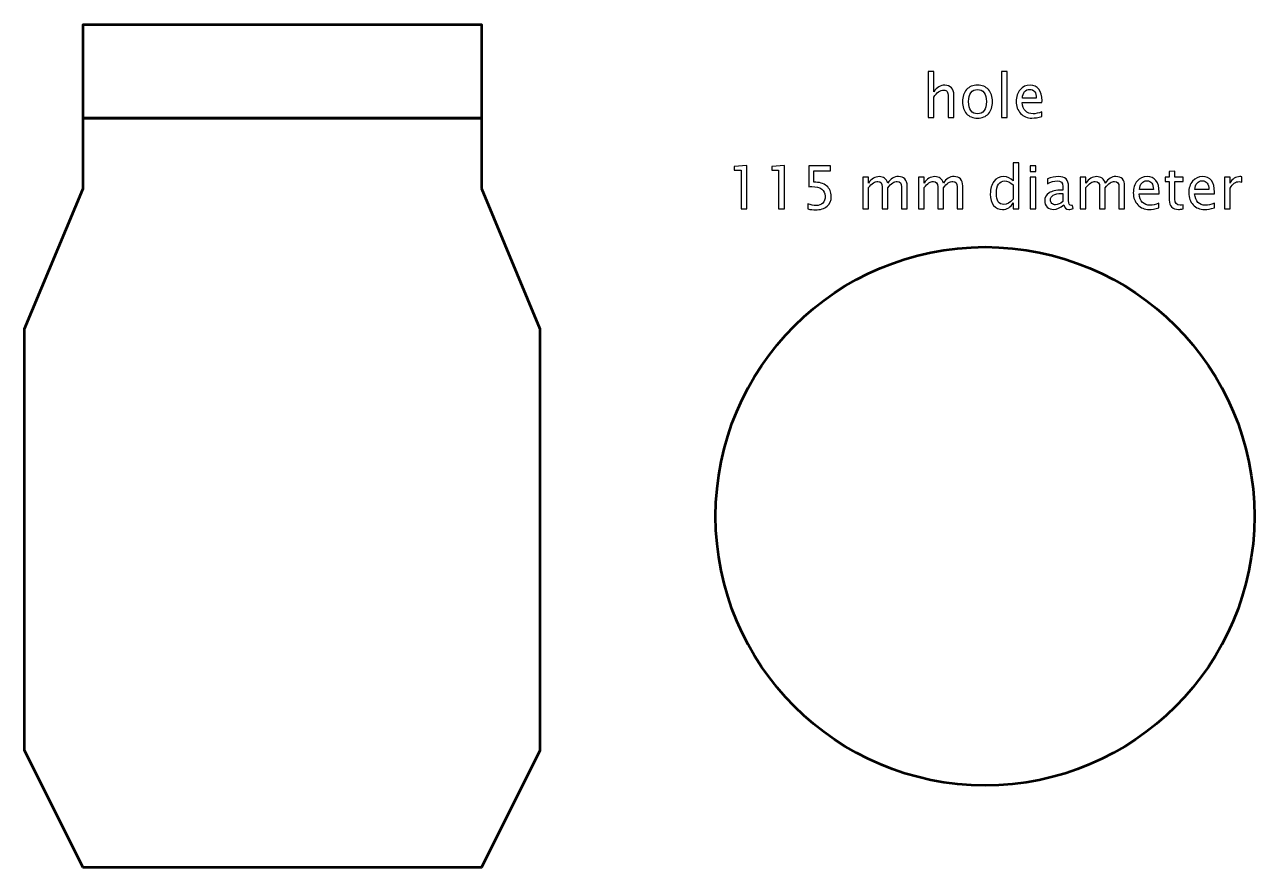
# Model space of a CAD drawing. Header units: centimetres. Extents: x -25.5 to 25.5, y -12 to 28.7.
# Drawn here: x -5.5 to 20.75, y -12 to 6 of the extents above; entities that cross this region are included whole.
import ezdxf

# ---------------------------------------------------------------- set-up
doc = ezdxf.new("R2010")
doc.units = ezdxf.units.CM
doc.header["$MEASUREMENT"] = 0
doc.layers.add('Layer 1', color=7, linetype='Continuous')

msp = doc.modelspace()

# ---------------------------------------------------------------- linework, layer by layer
at = {"layer": 'Layer 1', "lineweight": 53}
msp.add_ellipse((15, -4.5), major_axis=(0, 5.75), ratio=1, dxfattribs=at)
for points, knots in [([(0, 4), (0, 4), (4.25, 4), (4.25, 4), (4.25, 4), (4.25, 4), (4.25, 6), (4.25, 6), (4.25, 6), (4.25, 6), (0, 6), (0, 6), (0, 6), (0, 6), (-4.25, 6), (-4.25, 6), (-4.25, 6), (-4.25, 6), (-4.25, 4), (-4.25, 4), (-4.25, 4), (-4.25, 4), (0, 4), (0, 4)], [0, 0, 0, 0, 0.14285714, 0.14285714, 0.14285714, 0.14285714, 0.28571429, 0.28571429, 0.28571429, 0.28571429, 0.42857143, 0.42857143, 0.42857143, 0.42857143, 0.57142857, 0.57142857, 0.57142857, 0.57142857, 0.71428571, 0.71428571, 0.71428571, 0.71428571, 1, 1, 1, 1]), ([(0, -12), (0, -12), (4.25, -12), (4.25, -12), (4.25, -12), (4.25, -12), (5.5, -9.5), (5.5, -9.5), (5.5, -9.5), (5.5, -9.5), (5.5, -0.5), (5.5, -0.5), (5.5, -0.5), (5.5, -0.5), (4.25, 2.5), (4.25, 2.5), (4.25, 2.5), (4.25, 2.5), (4.25, 4), (4.25, 4), (4.25, 4), (4.25, 4), (0, 4), (0, 4), (0, 4), (0, 4), (-4.25, 4), (-4.25, 4), (-4.25, 4), (-4.25, 4), (-4.25, 2.5), (-4.25, 2.5), (-4.25, 2.5), (-4.25, 2.5), (-5.5, -0.5), (-5.5, -0.5), (-5.5, -0.5), (-5.5, -0.5), (-5.5, -9.5), (-5.5, -9.5), (-5.5, -9.5), (-5.5, -9.5), (-4.25, -12), (-4.25, -12), (-4.25, -12), (-4.25, -12), (0, -12), (0, -12)], [0, 0, 0, 0, 0.07692308, 0.07692308, 0.07692308, 0.07692308, 0.15384615, 0.15384615, 0.15384615, 0.15384615, 0.23076923, 0.23076923, 0.23076923, 0.23076923, 0.30769231, 0.30769231, 0.30769231, 0.30769231, 0.38461538, 0.38461538, 0.38461538, 0.38461538, 0.46153846, 0.46153846, 0.46153846, 0.46153846, 0.53846154, 0.53846154, 0.53846154, 0.53846154, 0.61538462, 0.61538462, 0.61538462, 0.61538462, 0.69230769, 0.69230769, 0.69230769, 0.69230769, 0.76923077, 0.76923077, 0.76923077, 0.76923077, 0.84615385, 0.84615385, 0.84615385, 0.84615385, 1, 1, 1, 1])]:
    msp.add_open_spline(points, degree=3, knots=knots, dxfattribs=at)
at = {"layer": 'Layer 1'}
for points, knots in [([(13.78366, 4.01803), (13.78366, 4.01803), (13.78366, 4.9972), (13.78366, 4.9972), (13.78366, 4.9972), (13.78366, 4.9972), (13.90558, 4.9972), (13.90558, 4.9972), (13.90558, 4.9972), (13.90558, 4.9972), (13.90558, 4.56392), (13.90558, 4.56392), (13.90558, 4.56392), (13.97014, 4.65811), (14.0493, 4.7051), (14.14286, 4.7051), (14.14286, 4.7051), (14.2017, 4.7051), (14.24848, 4.68669), (14.28298, 4.64964), (14.28298, 4.64964), (14.31748, 4.61281), (14.33484, 4.56307), (14.33484, 4.50084), (14.33484, 4.50084), (14.33484, 4.50084), (14.33484, 4.01803), (14.33484, 4.01803), (14.33484, 4.01803), (14.33484, 4.01803), (14.21292, 4.01803), (14.21292, 4.01803), (14.21292, 4.01803), (14.21292, 4.01803), (14.21292, 4.46105), (14.21292, 4.46105), (14.21292, 4.46105), (14.21292, 4.511), (14.20551, 4.54656), (14.19091, 4.56773), (14.19091, 4.56773), (14.17609, 4.58911), (14.15175, 4.59969), (14.11767, 4.59969), (14.11767, 4.59969), (14.04274, 4.59969), (13.97204, 4.5508), (13.90558, 4.45301), (13.90558, 4.45301), (13.90558, 4.45301), (13.90558, 4.01803), (13.90558, 4.01803), (13.90558, 4.01803), (13.90558, 4.01803), (13.78366, 4.01803), (13.78366, 4.01803)], [0, 0, 0, 0, 0.06666667, 0.06666667, 0.06666667, 0.06666667, 0.13333333, 0.13333333, 0.13333333, 0.13333333, 0.2, 0.2, 0.2, 0.2, 0.26666667, 0.26666667, 0.26666667, 0.26666667, 0.33333333, 0.33333333, 0.33333333, 0.33333333, 0.4, 0.4, 0.4, 0.4, 0.46666667, 0.46666667, 0.46666667, 0.46666667, 0.53333333, 0.53333333, 0.53333333, 0.53333333, 0.6, 0.6, 0.6, 0.6, 0.66666667, 0.66666667, 0.66666667, 0.66666667, 0.73333333, 0.73333333, 0.73333333, 0.73333333, 0.8, 0.8, 0.8, 0.8, 0.86666667, 0.86666667, 0.86666667, 0.86666667, 1, 1, 1, 1]), ([(15.35211, 4.01803), (15.35211, 4.01803), (15.35211, 4.9972), (15.35211, 4.9972), (15.35211, 4.9972), (15.35211, 4.9972), (15.47403, 4.9972), (15.47403, 4.9972), (15.47403, 4.9972), (15.47403, 4.9972), (15.47403, 4.01803), (15.47403, 4.01803), (15.47403, 4.01803), (15.47403, 4.01803), (15.35211, 4.01803), (15.35211, 4.01803)], [0, 0, 0, 0, 0.2, 0.2, 0.2, 0.2, 0.4, 0.4, 0.4, 0.4, 0.6, 0.6, 0.6, 0.6, 1, 1, 1, 1]), ([(14.83988, 4.00279), (14.74103, 4.00279), (14.66272, 4.03433), (14.60514, 4.09741), (14.60514, 4.09741), (14.54736, 4.16048), (14.51857, 4.24621), (14.51857, 4.35437), (14.51857, 4.35437), (14.51857, 4.46232), (14.54736, 4.54783), (14.60514, 4.6107), (14.60514, 4.6107), (14.66272, 4.67356), (14.74103, 4.7051), (14.83988, 4.7051), (14.83988, 4.7051), (14.93873, 4.7051), (15.01705, 4.67356), (15.07462, 4.6107), (15.07462, 4.6107), (15.1324, 4.54783), (15.16119, 4.46232), (15.16119, 4.35437), (15.16119, 4.35437), (15.16119, 4.24621), (15.1324, 4.16048), (15.07462, 4.09741), (15.07462, 4.09741), (15.01705, 4.03433), (14.93873, 4.00279), (14.83988, 4.00279)], [0, 0, 0, 0, 0.11111111, 0.11111111, 0.11111111, 0.11111111, 0.22222222, 0.22222222, 0.22222222, 0.22222222, 0.33333333, 0.33333333, 0.33333333, 0.33333333, 0.44444444, 0.44444444, 0.44444444, 0.44444444, 0.55555556, 0.55555556, 0.55555556, 0.55555556, 0.66666667, 0.66666667, 0.66666667, 0.66666667, 0.77777778, 0.77777778, 0.77777778, 0.77777778, 1, 1, 1, 1]), ([(14.83967, 4.09423), (14.89999, 4.09423), (14.94698, 4.11688), (14.98043, 4.16239), (14.98043, 4.16239), (15.01366, 4.20768), (15.03038, 4.27182), (15.03038, 4.35437), (15.03038, 4.35437), (15.03038, 4.43671), (15.01366, 4.50063), (14.98043, 4.54593), (14.98043, 4.54593), (14.94698, 4.59101), (14.89999, 4.61366), (14.83967, 4.61366), (14.83967, 4.61366), (14.77913, 4.61366), (14.73214, 4.59101), (14.69912, 4.54593), (14.69912, 4.54593), (14.66589, 4.50063), (14.64938, 4.43671), (14.64938, 4.35437), (14.64938, 4.35437), (14.64938, 4.27182), (14.66589, 4.20768), (14.69912, 4.16239), (14.69912, 4.16239), (14.73214, 4.11688), (14.77913, 4.09423), (14.83967, 4.09423)], [0, 0, 0, 0, 0.11111111, 0.11111111, 0.11111111, 0.11111111, 0.22222222, 0.22222222, 0.22222222, 0.22222222, 0.33333333, 0.33333333, 0.33333333, 0.33333333, 0.44444444, 0.44444444, 0.44444444, 0.44444444, 0.55555556, 0.55555556, 0.55555556, 0.55555556, 0.66666667, 0.66666667, 0.66666667, 0.66666667, 0.77777778, 0.77777778, 0.77777778, 0.77777778, 1, 1, 1, 1]), ([(16.21317, 4.03962), (16.13126, 4.01507), (16.06119, 4.00279), (16.00277, 4.00279), (16.00277, 4.00279), (15.90308, 4.00279), (15.82201, 4.03581), (15.75957, 4.10164), (15.75957, 4.10164), (15.69713, 4.16747), (15.6658, 4.25277), (15.6658, 4.35776), (15.6658, 4.35776), (15.6658, 4.45957), (15.69332, 4.54318), (15.74856, 4.60858), (15.74856, 4.60858), (15.80381, 4.67377), (15.8745, 4.70637), (15.96065, 4.70637), (15.96065, 4.70637), (16.04214, 4.70637), (16.10522, 4.67737), (16.14967, 4.61938), (16.14967, 4.61938), (16.19412, 4.56138), (16.21635, 4.47925), (16.21635, 4.37278), (16.21635, 4.37278), (16.21635, 4.37278), (16.21571, 4.33553), (16.21571, 4.33553), (16.21571, 4.33553), (16.21571, 4.33553), (15.79026, 4.33553), (15.79026, 4.33553), (15.79026, 4.33553), (15.80804, 4.17466), (15.88657, 4.09423), (16.02563, 4.09423), (16.02563, 4.09423), (16.07665, 4.09423), (16.13909, 4.10862), (16.21317, 4.13741), (16.21317, 4.13741), (16.21317, 4.13741), (16.21317, 4.03962), (16.21317, 4.03962)], [0, 0, 0, 0, 0.07692308, 0.07692308, 0.07692308, 0.07692308, 0.15384615, 0.15384615, 0.15384615, 0.15384615, 0.23076923, 0.23076923, 0.23076923, 0.23076923, 0.30769231, 0.30769231, 0.30769231, 0.30769231, 0.38461538, 0.38461538, 0.38461538, 0.38461538, 0.46153846, 0.46153846, 0.46153846, 0.46153846, 0.53846154, 0.53846154, 0.53846154, 0.53846154, 0.61538462, 0.61538462, 0.61538462, 0.61538462, 0.69230769, 0.69230769, 0.69230769, 0.69230769, 0.76923077, 0.76923077, 0.76923077, 0.76923077, 0.84615385, 0.84615385, 0.84615385, 0.84615385, 1, 1, 1, 1]), ([(15.79661, 4.42697), (15.79661, 4.42697), (16.09379, 4.42697), (16.09379, 4.42697), (16.09379, 4.42697), (16.09379, 4.55228), (16.04701, 4.61493), (15.95367, 4.61493), (15.95367, 4.61493), (15.85969, 4.61493), (15.80741, 4.55228), (15.79661, 4.42697)], [0, 0, 0, 0, 0.25, 0.25, 0.25, 0.25, 0.5, 0.5, 0.5, 0.5, 1, 1, 1, 1]), ([(9.79237, 2.06646), (9.79237, 2.06646), (9.79237, 2.89323), (9.79237, 2.89323), (9.79237, 2.89323), (9.79237, 2.89323), (9.64632, 2.89323), (9.64632, 2.89323), (9.64632, 2.89323), (9.64632, 2.89323), (9.64632, 2.96943), (9.64632, 2.96943), (9.64632, 2.96943), (9.64632, 2.96943), (9.91429, 2.99229), (9.91429, 2.99229), (9.91429, 2.99229), (9.91429, 2.99229), (9.91429, 2.06646), (9.91429, 2.06646), (9.91429, 2.06646), (9.91429, 2.06646), (9.79237, 2.06646), (9.79237, 2.06646)], [0, 0, 0, 0, 0.14285714, 0.14285714, 0.14285714, 0.14285714, 0.28571429, 0.28571429, 0.28571429, 0.28571429, 0.42857143, 0.42857143, 0.42857143, 0.42857143, 0.57142857, 0.57142857, 0.57142857, 0.57142857, 0.71428571, 0.71428571, 0.71428571, 0.71428571, 1, 1, 1, 1]), ([(10.59543, 2.06646), (10.59543, 2.06646), (10.59543, 2.89323), (10.59543, 2.89323), (10.59543, 2.89323), (10.59543, 2.89323), (10.44938, 2.89323), (10.44938, 2.89323), (10.44938, 2.89323), (10.44938, 2.89323), (10.44938, 2.96943), (10.44938, 2.96943), (10.44938, 2.96943), (10.44938, 2.96943), (10.71735, 2.99229), (10.71735, 2.99229), (10.71735, 2.99229), (10.71735, 2.99229), (10.71735, 2.06646), (10.71735, 2.06646), (10.71735, 2.06646), (10.71735, 2.06646), (10.59543, 2.06646), (10.59543, 2.06646)], [0, 0, 0, 0, 0.14285714, 0.14285714, 0.14285714, 0.14285714, 0.28571429, 0.28571429, 0.28571429, 0.28571429, 0.42857143, 0.42857143, 0.42857143, 0.42857143, 0.57142857, 0.57142857, 0.57142857, 0.57142857, 0.71428571, 0.71428571, 0.71428571, 0.71428571, 1, 1, 1, 1]), ([(11.22069, 2.06265), (11.22069, 2.06265), (11.22069, 2.17187), (11.22069, 2.17187), (11.22069, 2.17187), (11.28144, 2.14732), (11.33901, 2.13504), (11.39405, 2.13504), (11.39405, 2.13504), (11.45416, 2.13504), (11.50157, 2.15282), (11.53607, 2.18838), (11.53607, 2.18838), (11.57058, 2.22394), (11.58772, 2.27284), (11.58772, 2.33507), (11.58772, 2.33507), (11.58772, 2.40195), (11.56338, 2.45318), (11.5147, 2.48852), (11.5147, 2.48852), (11.46601, 2.52387), (11.39553, 2.54144), (11.30345, 2.54144), (11.30345, 2.54144), (11.28207, 2.54144), (11.25943, 2.53996), (11.23593, 2.537), (11.23593, 2.537), (11.23593, 2.537), (11.23593, 2.98467), (11.23593, 2.98467), (11.23593, 2.98467), (11.23593, 2.98467), (11.70075, 2.98467), (11.70075, 2.98467), (11.70075, 2.98467), (11.70075, 2.98467), (11.70075, 2.87799), (11.70075, 2.87799), (11.70075, 2.87799), (11.70075, 2.87799), (11.34261, 2.87799), (11.34261, 2.87799), (11.34261, 2.87799), (11.34261, 2.87799), (11.34261, 2.63542), (11.34261, 2.63542), (11.34261, 2.63542), (11.46072, 2.63542), (11.5528, 2.60833), (11.61905, 2.55414), (11.61905, 2.55414), (11.6853, 2.50017), (11.71853, 2.42524), (11.71853, 2.32935), (11.71853, 2.32935), (11.71853, 2.24003), (11.68847, 2.17018), (11.62836, 2.11959), (11.62836, 2.11959), (11.56825, 2.069), (11.48527, 2.0436), (11.37944, 2.0436), (11.37944, 2.0436), (11.33224, 2.0436), (11.27932, 2.04995), (11.22069, 2.06265)], [0, 0, 0, 0, 0.05555556, 0.05555556, 0.05555556, 0.05555556, 0.11111111, 0.11111111, 0.11111111, 0.11111111, 0.16666667, 0.16666667, 0.16666667, 0.16666667, 0.22222222, 0.22222222, 0.22222222, 0.22222222, 0.27777778, 0.27777778, 0.27777778, 0.27777778, 0.33333333, 0.33333333, 0.33333333, 0.33333333, 0.38888889, 0.38888889, 0.38888889, 0.38888889, 0.44444444, 0.44444444, 0.44444444, 0.44444444, 0.5, 0.5, 0.5, 0.5, 0.55555556, 0.55555556, 0.55555556, 0.55555556, 0.61111111, 0.61111111, 0.61111111, 0.61111111, 0.66666667, 0.66666667, 0.66666667, 0.66666667, 0.72222222, 0.72222222, 0.72222222, 0.72222222, 0.77777778, 0.77777778, 0.77777778, 0.77777778, 0.83333333, 0.83333333, 0.83333333, 0.83333333, 0.88888889, 0.88888889, 0.88888889, 0.88888889, 1, 1, 1, 1]), ([(15.5988, 2.06646), (15.5988, 2.06646), (15.5988, 2.19283), (15.5988, 2.19283), (15.5988, 2.19283), (15.54906, 2.09842), (15.47413, 2.05122), (15.37401, 2.05122), (15.37401, 2.05122), (15.29273, 2.05122), (15.22881, 2.08064), (15.18224, 2.1397), (15.18224, 2.1397), (15.13567, 2.19875), (15.11239, 2.2794), (15.11239, 2.38163), (15.11239, 2.38163), (15.11239, 2.49339), (15.13885, 2.58335), (15.19155, 2.65151), (15.19155, 2.65151), (15.24447, 2.71945), (15.3139, 2.75353), (15.40005, 2.75353), (15.40005, 2.75353), (15.47984, 2.75353), (15.54631, 2.72305), (15.5988, 2.66188), (15.5988, 2.66188), (15.5988, 2.66188), (15.5988, 3.04563), (15.5988, 3.04563), (15.5988, 3.04563), (15.5988, 3.04563), (15.72072, 3.04563), (15.72072, 3.04563), (15.72072, 3.04563), (15.72072, 3.04563), (15.72072, 2.06646), (15.72072, 2.06646), (15.72072, 2.06646), (15.72072, 2.06646), (15.5988, 2.06646), (15.5988, 2.06646)], [0, 0, 0, 0, 0.08333333, 0.08333333, 0.08333333, 0.08333333, 0.16666667, 0.16666667, 0.16666667, 0.16666667, 0.25, 0.25, 0.25, 0.25, 0.33333333, 0.33333333, 0.33333333, 0.33333333, 0.41666667, 0.41666667, 0.41666667, 0.41666667, 0.5, 0.5, 0.5, 0.5, 0.58333333, 0.58333333, 0.58333333, 0.58333333, 0.66666667, 0.66666667, 0.66666667, 0.66666667, 0.75, 0.75, 0.75, 0.75, 0.83333333, 0.83333333, 0.83333333, 0.83333333, 1, 1, 1, 1]), ([(15.96498, 2.86275), (15.96498, 2.86275), (15.96498, 2.98467), (15.96498, 2.98467), (15.96498, 2.98467), (15.96498, 2.98467), (16.0869, 2.98467), (16.0869, 2.98467), (16.0869, 2.98467), (16.0869, 2.98467), (16.0869, 2.86275), (16.0869, 2.86275), (16.0869, 2.86275), (16.0869, 2.86275), (15.96498, 2.86275), (15.96498, 2.86275)], [0, 0, 0, 0, 0.2, 0.2, 0.2, 0.2, 0.4, 0.4, 0.4, 0.4, 0.6, 0.6, 0.6, 0.6, 1, 1, 1, 1]), ([(12.39247, 2.06646), (12.39247, 2.06646), (12.39247, 2.73956), (12.39247, 2.73956), (12.39247, 2.73956), (12.39247, 2.73956), (12.51439, 2.73956), (12.51439, 2.73956), (12.51439, 2.73956), (12.51439, 2.73956), (12.51439, 2.61235), (12.51439, 2.61235), (12.51439, 2.61235), (12.57387, 2.70654), (12.65007, 2.75353), (12.74341, 2.75353), (12.74341, 2.75353), (12.83337, 2.75353), (12.89454, 2.70654), (12.92714, 2.61235), (12.92714, 2.61235), (12.98493, 2.70739), (13.06028, 2.7548), (13.15278, 2.7548), (13.15278, 2.7548), (13.21183, 2.7548), (13.25776, 2.73744), (13.29057, 2.70252), (13.29057, 2.70252), (13.32338, 2.66759), (13.33989, 2.6187), (13.33989, 2.55583), (13.33989, 2.55583), (13.33989, 2.55583), (13.33989, 2.06646), (13.33989, 2.06646), (13.33989, 2.06646), (13.33989, 2.06646), (13.21797, 2.06646), (13.21797, 2.06646), (13.21797, 2.06646), (13.21797, 2.06646), (13.21797, 2.53573), (13.21797, 2.53573), (13.21797, 2.53573), (13.21797, 2.61235), (13.18749, 2.65066), (13.12653, 2.65066), (13.12653, 2.65066), (13.06324, 2.65066), (12.99678, 2.606), (12.92714, 2.51646), (12.92714, 2.51646), (12.92714, 2.51646), (12.92714, 2.06646), (12.92714, 2.06646), (12.92714, 2.06646), (12.92714, 2.06646), (12.80522, 2.06646), (12.80522, 2.06646), (12.80522, 2.06646), (12.80522, 2.06646), (12.80522, 2.53615), (12.80522, 2.53615), (12.80522, 2.53615), (12.80522, 2.61341), (12.77432, 2.65193), (12.7123, 2.65193), (12.7123, 2.65193), (12.6507, 2.65193), (12.58466, 2.60706), (12.51439, 2.5171), (12.51439, 2.5171), (12.51439, 2.5171), (12.51439, 2.06646), (12.51439, 2.06646), (12.51439, 2.06646), (12.51439, 2.06646), (12.39247, 2.06646), (12.39247, 2.06646)], [0, 0, 0, 0, 0.04761905, 0.04761905, 0.04761905, 0.04761905, 0.0952381, 0.0952381, 0.0952381, 0.0952381, 0.14285714, 0.14285714, 0.14285714, 0.14285714, 0.19047619, 0.19047619, 0.19047619, 0.19047619, 0.23809524, 0.23809524, 0.23809524, 0.23809524, 0.28571429, 0.28571429, 0.28571429, 0.28571429, 0.33333333, 0.33333333, 0.33333333, 0.33333333, 0.38095238, 0.38095238, 0.38095238, 0.38095238, 0.42857143, 0.42857143, 0.42857143, 0.42857143, 0.47619048, 0.47619048, 0.47619048, 0.47619048, 0.52380952, 0.52380952, 0.52380952, 0.52380952, 0.57142857, 0.57142857, 0.57142857, 0.57142857, 0.61904762, 0.61904762, 0.61904762, 0.61904762, 0.66666667, 0.66666667, 0.66666667, 0.66666667, 0.71428571, 0.71428571, 0.71428571, 0.71428571, 0.76190476, 0.76190476, 0.76190476, 0.76190476, 0.80952381, 0.80952381, 0.80952381, 0.80952381, 0.85714286, 0.85714286, 0.85714286, 0.85714286, 0.9047619, 0.9047619, 0.9047619, 0.9047619, 1, 1, 1, 1]), ([(13.57823, 2.06646), (13.57823, 2.06646), (13.57823, 2.73956), (13.57823, 2.73956), (13.57823, 2.73956), (13.57823, 2.73956), (13.70015, 2.73956), (13.70015, 2.73956), (13.70015, 2.73956), (13.70015, 2.73956), (13.70015, 2.61235), (13.70015, 2.61235), (13.70015, 2.61235), (13.75963, 2.70654), (13.83583, 2.75353), (13.92917, 2.75353), (13.92917, 2.75353), (14.01913, 2.75353), (14.0803, 2.70654), (14.1129, 2.61235), (14.1129, 2.61235), (14.17069, 2.70739), (14.24604, 2.7548), (14.33854, 2.7548), (14.33854, 2.7548), (14.39759, 2.7548), (14.44352, 2.73744), (14.47633, 2.70252), (14.47633, 2.70252), (14.50914, 2.66759), (14.52565, 2.6187), (14.52565, 2.55583), (14.52565, 2.55583), (14.52565, 2.55583), (14.52565, 2.06646), (14.52565, 2.06646), (14.52565, 2.06646), (14.52565, 2.06646), (14.40373, 2.06646), (14.40373, 2.06646), (14.40373, 2.06646), (14.40373, 2.06646), (14.40373, 2.53573), (14.40373, 2.53573), (14.40373, 2.53573), (14.40373, 2.61235), (14.37325, 2.65066), (14.31229, 2.65066), (14.31229, 2.65066), (14.249, 2.65066), (14.18254, 2.606), (14.1129, 2.51646), (14.1129, 2.51646), (14.1129, 2.51646), (14.1129, 2.06646), (14.1129, 2.06646), (14.1129, 2.06646), (14.1129, 2.06646), (13.99098, 2.06646), (13.99098, 2.06646), (13.99098, 2.06646), (13.99098, 2.06646), (13.99098, 2.53615), (13.99098, 2.53615), (13.99098, 2.53615), (13.99098, 2.61341), (13.96008, 2.65193), (13.89806, 2.65193), (13.89806, 2.65193), (13.83646, 2.65193), (13.77042, 2.60706), (13.70015, 2.5171), (13.70015, 2.5171), (13.70015, 2.5171), (13.70015, 2.06646), (13.70015, 2.06646), (13.70015, 2.06646), (13.70015, 2.06646), (13.57823, 2.06646), (13.57823, 2.06646)], [0, 0, 0, 0, 0.04761905, 0.04761905, 0.04761905, 0.04761905, 0.0952381, 0.0952381, 0.0952381, 0.0952381, 0.14285714, 0.14285714, 0.14285714, 0.14285714, 0.19047619, 0.19047619, 0.19047619, 0.19047619, 0.23809524, 0.23809524, 0.23809524, 0.23809524, 0.28571429, 0.28571429, 0.28571429, 0.28571429, 0.33333333, 0.33333333, 0.33333333, 0.33333333, 0.38095238, 0.38095238, 0.38095238, 0.38095238, 0.42857143, 0.42857143, 0.42857143, 0.42857143, 0.47619048, 0.47619048, 0.47619048, 0.47619048, 0.52380952, 0.52380952, 0.52380952, 0.52380952, 0.57142857, 0.57142857, 0.57142857, 0.57142857, 0.61904762, 0.61904762, 0.61904762, 0.61904762, 0.66666667, 0.66666667, 0.66666667, 0.66666667, 0.71428571, 0.71428571, 0.71428571, 0.71428571, 0.76190476, 0.76190476, 0.76190476, 0.76190476, 0.80952381, 0.80952381, 0.80952381, 0.80952381, 0.85714286, 0.85714286, 0.85714286, 0.85714286, 0.9047619, 0.9047619, 0.9047619, 0.9047619, 1, 1, 1, 1]), ([(15.5988, 2.57848), (15.53551, 2.63415), (15.47561, 2.66209), (15.41888, 2.66209), (15.41888, 2.66209), (15.363, 2.66209), (15.31982, 2.63881), (15.28913, 2.59203), (15.28913, 2.59203), (15.25844, 2.54546), (15.2432, 2.47942), (15.2432, 2.39391), (15.2432, 2.39391), (15.2432, 2.23664), (15.29527, 2.1579), (15.39962, 2.1579), (15.39962, 2.1579), (15.46736, 2.1579), (15.53382, 2.19494), (15.5988, 2.26881), (15.5988, 2.26881), (15.5988, 2.26881), (15.5988, 2.57848), (15.5988, 2.57848)], [0, 0, 0, 0, 0.14285714, 0.14285714, 0.14285714, 0.14285714, 0.28571429, 0.28571429, 0.28571429, 0.28571429, 0.42857143, 0.42857143, 0.42857143, 0.42857143, 0.57142857, 0.57142857, 0.57142857, 0.57142857, 0.71428571, 0.71428571, 0.71428571, 0.71428571, 1, 1, 1, 1]), ([(15.96498, 2.06646), (15.96498, 2.06646), (15.96498, 2.73956), (15.96498, 2.73956), (15.96498, 2.73956), (15.96498, 2.73956), (16.0869, 2.73956), (16.0869, 2.73956), (16.0869, 2.73956), (16.0869, 2.73956), (16.0869, 2.06646), (16.0869, 2.06646), (16.0869, 2.06646), (16.0869, 2.06646), (15.96498, 2.06646), (15.96498, 2.06646)], [0, 0, 0, 0, 0.2, 0.2, 0.2, 0.2, 0.4, 0.4, 0.4, 0.4, 0.6, 0.6, 0.6, 0.6, 1, 1, 1, 1]), ([(16.67893, 2.15219), (16.6057, 2.08488), (16.53521, 2.05122), (16.46748, 2.05122), (16.46748, 2.05122), (16.41181, 2.05122), (16.36545, 2.06858), (16.32884, 2.1035), (16.32884, 2.1035), (16.29201, 2.13843), (16.27359, 2.18245), (16.27359, 2.23558), (16.27359, 2.23558), (16.27359, 2.30903), (16.30449, 2.36555), (16.3663, 2.40492), (16.3663, 2.40492), (16.42811, 2.44429), (16.5168, 2.46397), (16.63237, 2.46397), (16.63237, 2.46397), (16.63237, 2.46397), (16.66094, 2.46397), (16.66094, 2.46397), (16.66094, 2.46397), (16.66094, 2.46397), (16.66094, 2.54504), (16.66094, 2.54504), (16.66094, 2.54504), (16.66094, 2.62314), (16.6203, 2.66209), (16.53881, 2.66209), (16.53881, 2.66209), (16.47573, 2.66209), (16.40673, 2.64219), (16.33201, 2.6024), (16.33201, 2.6024), (16.33201, 2.6024), (16.33201, 2.70273), (16.33201, 2.70273), (16.33201, 2.70273), (16.41414, 2.7366), (16.49161, 2.75353), (16.56421, 2.75353), (16.56421, 2.75353), (16.63893, 2.75353), (16.69417, 2.7366), (16.72952, 2.70252), (16.72952, 2.70252), (16.76508, 2.66844), (16.78286, 2.61595), (16.78286, 2.54504), (16.78286, 2.54504), (16.78286, 2.54504), (16.78286, 2.24087), (16.78286, 2.24087), (16.78286, 2.24087), (16.78286, 2.17124), (16.80424, 2.13631), (16.84721, 2.13631), (16.84721, 2.13631), (16.8525, 2.13631), (16.86033, 2.13716), (16.8707, 2.13885), (16.8707, 2.13885), (16.8707, 2.13885), (16.87938, 2.07112), (16.87938, 2.07112), (16.87938, 2.07112), (16.85165, 2.05778), (16.82117, 2.05122), (16.78773, 2.05122), (16.78773, 2.05122), (16.73079, 2.05122), (16.6946, 2.08488), (16.67893, 2.15219)], [0, 0, 0, 0, 0.05, 0.05, 0.05, 0.05, 0.1, 0.1, 0.1, 0.1, 0.15, 0.15, 0.15, 0.15, 0.2, 0.2, 0.2, 0.2, 0.25, 0.25, 0.25, 0.25, 0.3, 0.3, 0.3, 0.3, 0.35, 0.35, 0.35, 0.35, 0.4, 0.4, 0.4, 0.4, 0.45, 0.45, 0.45, 0.45, 0.5, 0.5, 0.5, 0.5, 0.55, 0.55, 0.55, 0.55, 0.6, 0.6, 0.6, 0.6, 0.65, 0.65, 0.65, 0.65, 0.7, 0.7, 0.7, 0.7, 0.75, 0.75, 0.75, 0.75, 0.8, 0.8, 0.8, 0.8, 0.85, 0.85, 0.85, 0.85, 0.9, 0.9, 0.9, 0.9, 1, 1, 1, 1]), ([(17.03326, 2.06646), (17.03326, 2.06646), (17.03326, 2.73956), (17.03326, 2.73956), (17.03326, 2.73956), (17.03326, 2.73956), (17.15518, 2.73956), (17.15518, 2.73956), (17.15518, 2.73956), (17.15518, 2.73956), (17.15518, 2.61235), (17.15518, 2.61235), (17.15518, 2.61235), (17.21466, 2.70654), (17.29086, 2.75353), (17.3842, 2.75353), (17.3842, 2.75353), (17.47416, 2.75353), (17.53533, 2.70654), (17.56793, 2.61235), (17.56793, 2.61235), (17.62572, 2.70739), (17.70107, 2.7548), (17.79357, 2.7548), (17.79357, 2.7548), (17.85262, 2.7548), (17.89855, 2.73744), (17.93136, 2.70252), (17.93136, 2.70252), (17.96417, 2.66759), (17.98068, 2.6187), (17.98068, 2.55583), (17.98068, 2.55583), (17.98068, 2.55583), (17.98068, 2.06646), (17.98068, 2.06646), (17.98068, 2.06646), (17.98068, 2.06646), (17.85876, 2.06646), (17.85876, 2.06646), (17.85876, 2.06646), (17.85876, 2.06646), (17.85876, 2.53573), (17.85876, 2.53573), (17.85876, 2.53573), (17.85876, 2.61235), (17.82828, 2.65066), (17.76732, 2.65066), (17.76732, 2.65066), (17.70403, 2.65066), (17.63757, 2.606), (17.56793, 2.51646), (17.56793, 2.51646), (17.56793, 2.51646), (17.56793, 2.06646), (17.56793, 2.06646), (17.56793, 2.06646), (17.56793, 2.06646), (17.44601, 2.06646), (17.44601, 2.06646), (17.44601, 2.06646), (17.44601, 2.06646), (17.44601, 2.53615), (17.44601, 2.53615), (17.44601, 2.53615), (17.44601, 2.61341), (17.41511, 2.65193), (17.35309, 2.65193), (17.35309, 2.65193), (17.29149, 2.65193), (17.22545, 2.60706), (17.15518, 2.5171), (17.15518, 2.5171), (17.15518, 2.5171), (17.15518, 2.06646), (17.15518, 2.06646), (17.15518, 2.06646), (17.15518, 2.06646), (17.03326, 2.06646), (17.03326, 2.06646)], [0, 0, 0, 0, 0.04761905, 0.04761905, 0.04761905, 0.04761905, 0.0952381, 0.0952381, 0.0952381, 0.0952381, 0.14285714, 0.14285714, 0.14285714, 0.14285714, 0.19047619, 0.19047619, 0.19047619, 0.19047619, 0.23809524, 0.23809524, 0.23809524, 0.23809524, 0.28571429, 0.28571429, 0.28571429, 0.28571429, 0.33333333, 0.33333333, 0.33333333, 0.33333333, 0.38095238, 0.38095238, 0.38095238, 0.38095238, 0.42857143, 0.42857143, 0.42857143, 0.42857143, 0.47619048, 0.47619048, 0.47619048, 0.47619048, 0.52380952, 0.52380952, 0.52380952, 0.52380952, 0.57142857, 0.57142857, 0.57142857, 0.57142857, 0.61904762, 0.61904762, 0.61904762, 0.61904762, 0.66666667, 0.66666667, 0.66666667, 0.66666667, 0.71428571, 0.71428571, 0.71428571, 0.71428571, 0.76190476, 0.76190476, 0.76190476, 0.76190476, 0.80952381, 0.80952381, 0.80952381, 0.80952381, 0.85714286, 0.85714286, 0.85714286, 0.85714286, 0.9047619, 0.9047619, 0.9047619, 0.9047619, 1, 1, 1, 1]), ([(18.71305, 2.08805), (18.63114, 2.0635), (18.56107, 2.05122), (18.50265, 2.05122), (18.50265, 2.05122), (18.40296, 2.05122), (18.32189, 2.08424), (18.25945, 2.15007), (18.25945, 2.15007), (18.19701, 2.2159), (18.16568, 2.3012), (18.16568, 2.40619), (18.16568, 2.40619), (18.16568, 2.508), (18.1932, 2.59161), (18.24844, 2.65701), (18.24844, 2.65701), (18.30369, 2.7222), (18.37438, 2.7548), (18.46053, 2.7548), (18.46053, 2.7548), (18.54202, 2.7548), (18.6051, 2.7258), (18.64955, 2.66781), (18.64955, 2.66781), (18.694, 2.60981), (18.71623, 2.52768), (18.71623, 2.42121), (18.71623, 2.42121), (18.71623, 2.42121), (18.71559, 2.38396), (18.71559, 2.38396), (18.71559, 2.38396), (18.71559, 2.38396), (18.29014, 2.38396), (18.29014, 2.38396), (18.29014, 2.38396), (18.30792, 2.22309), (18.38645, 2.14266), (18.52551, 2.14266), (18.52551, 2.14266), (18.57653, 2.14266), (18.63897, 2.15705), (18.71305, 2.18584), (18.71305, 2.18584), (18.71305, 2.18584), (18.71305, 2.08805), (18.71305, 2.08805)], [0, 0, 0, 0, 0.07692308, 0.07692308, 0.07692308, 0.07692308, 0.15384615, 0.15384615, 0.15384615, 0.15384615, 0.23076923, 0.23076923, 0.23076923, 0.23076923, 0.30769231, 0.30769231, 0.30769231, 0.30769231, 0.38461538, 0.38461538, 0.38461538, 0.38461538, 0.46153846, 0.46153846, 0.46153846, 0.46153846, 0.53846154, 0.53846154, 0.53846154, 0.53846154, 0.61538462, 0.61538462, 0.61538462, 0.61538462, 0.69230769, 0.69230769, 0.69230769, 0.69230769, 0.76923077, 0.76923077, 0.76923077, 0.76923077, 0.84615385, 0.84615385, 0.84615385, 0.84615385, 1, 1, 1, 1]), ([(18.29649, 2.4754), (18.29649, 2.4754), (18.59367, 2.4754), (18.59367, 2.4754), (18.59367, 2.4754), (18.59367, 2.60071), (18.54689, 2.66336), (18.45355, 2.66336), (18.45355, 2.66336), (18.35957, 2.66336), (18.30729, 2.60071), (18.29649, 2.4754)], [0, 0, 0, 0, 0.25, 0.25, 0.25, 0.25, 0.5, 0.5, 0.5, 0.5, 1, 1, 1, 1]), ([(19.22761, 2.06667), (19.18993, 2.0563), (19.15713, 2.05122), (19.1294, 2.05122), (19.1294, 2.05122), (19.06717, 2.05122), (19.0187, 2.069), (18.98398, 2.10456), (18.98398, 2.10456), (18.94906, 2.14012), (18.9317, 2.18944), (18.9317, 2.25273), (18.9317, 2.25273), (18.9317, 2.25273), (18.9317, 2.64812), (18.9317, 2.64812), (18.9317, 2.64812), (18.9317, 2.64812), (18.84746, 2.64812), (18.84746, 2.64812), (18.84746, 2.64812), (18.84746, 2.64812), (18.84746, 2.73956), (18.84746, 2.73956), (18.84746, 2.73956), (18.84746, 2.73956), (18.9317, 2.73956), (18.9317, 2.73956), (18.9317, 2.73956), (18.9317, 2.73956), (18.9317, 2.86127), (18.9317, 2.86127), (18.9317, 2.86127), (18.9317, 2.86127), (19.05362, 2.87291), (19.05362, 2.87291), (19.05362, 2.87291), (19.05362, 2.87291), (19.05362, 2.73956), (19.05362, 2.73956), (19.05362, 2.73956), (19.05362, 2.73956), (19.23015, 2.73956), (19.23015, 2.73956), (19.23015, 2.73956), (19.23015, 2.73956), (19.23015, 2.64812), (19.23015, 2.64812), (19.23015, 2.64812), (19.23015, 2.64812), (19.05362, 2.64812), (19.05362, 2.64812), (19.05362, 2.64812), (19.05362, 2.64812), (19.05362, 2.27474), (19.05362, 2.27474), (19.05362, 2.27474), (19.05362, 2.18669), (19.09193, 2.14266), (19.16834, 2.14266), (19.16834, 2.14266), (19.18464, 2.14266), (19.20433, 2.14541), (19.22761, 2.1507), (19.22761, 2.1507), (19.22761, 2.1507), (19.22761, 2.06667), (19.22761, 2.06667)], [0, 0, 0, 0, 0.05555556, 0.05555556, 0.05555556, 0.05555556, 0.11111111, 0.11111111, 0.11111111, 0.11111111, 0.16666667, 0.16666667, 0.16666667, 0.16666667, 0.22222222, 0.22222222, 0.22222222, 0.22222222, 0.27777778, 0.27777778, 0.27777778, 0.27777778, 0.33333333, 0.33333333, 0.33333333, 0.33333333, 0.38888889, 0.38888889, 0.38888889, 0.38888889, 0.44444444, 0.44444444, 0.44444444, 0.44444444, 0.5, 0.5, 0.5, 0.5, 0.55555556, 0.55555556, 0.55555556, 0.55555556, 0.61111111, 0.61111111, 0.61111111, 0.61111111, 0.66666667, 0.66666667, 0.66666667, 0.66666667, 0.72222222, 0.72222222, 0.72222222, 0.72222222, 0.77777778, 0.77777778, 0.77777778, 0.77777778, 0.83333333, 0.83333333, 0.83333333, 0.83333333, 0.88888889, 0.88888889, 0.88888889, 0.88888889, 1, 1, 1, 1]), ([(19.89563, 2.08805), (19.81372, 2.0635), (19.74365, 2.05122), (19.68523, 2.05122), (19.68523, 2.05122), (19.58554, 2.05122), (19.50447, 2.08424), (19.44203, 2.15007), (19.44203, 2.15007), (19.37959, 2.2159), (19.34826, 2.3012), (19.34826, 2.40619), (19.34826, 2.40619), (19.34826, 2.508), (19.37578, 2.59161), (19.43102, 2.65701), (19.43102, 2.65701), (19.48627, 2.7222), (19.55696, 2.7548), (19.64311, 2.7548), (19.64311, 2.7548), (19.7246, 2.7548), (19.78768, 2.7258), (19.83213, 2.66781), (19.83213, 2.66781), (19.87658, 2.60981), (19.89881, 2.52768), (19.89881, 2.42121), (19.89881, 2.42121), (19.89881, 2.42121), (19.89817, 2.38396), (19.89817, 2.38396), (19.89817, 2.38396), (19.89817, 2.38396), (19.47272, 2.38396), (19.47272, 2.38396), (19.47272, 2.38396), (19.4905, 2.22309), (19.56903, 2.14266), (19.70809, 2.14266), (19.70809, 2.14266), (19.75911, 2.14266), (19.82155, 2.15705), (19.89563, 2.18584), (19.89563, 2.18584), (19.89563, 2.18584), (19.89563, 2.08805), (19.89563, 2.08805)], [0, 0, 0, 0, 0.07692308, 0.07692308, 0.07692308, 0.07692308, 0.15384615, 0.15384615, 0.15384615, 0.15384615, 0.23076923, 0.23076923, 0.23076923, 0.23076923, 0.30769231, 0.30769231, 0.30769231, 0.30769231, 0.38461538, 0.38461538, 0.38461538, 0.38461538, 0.46153846, 0.46153846, 0.46153846, 0.46153846, 0.53846154, 0.53846154, 0.53846154, 0.53846154, 0.61538462, 0.61538462, 0.61538462, 0.61538462, 0.69230769, 0.69230769, 0.69230769, 0.69230769, 0.76923077, 0.76923077, 0.76923077, 0.76923077, 0.84615385, 0.84615385, 0.84615385, 0.84615385, 1, 1, 1, 1]), ([(19.47907, 2.4754), (19.47907, 2.4754), (19.77625, 2.4754), (19.77625, 2.4754), (19.77625, 2.4754), (19.77625, 2.60071), (19.72947, 2.66336), (19.63613, 2.66336), (19.63613, 2.66336), (19.54215, 2.66336), (19.48987, 2.60071), (19.47907, 2.4754)], [0, 0, 0, 0, 0.25, 0.25, 0.25, 0.25, 0.5, 0.5, 0.5, 0.5, 1, 1, 1, 1]), ([(20.1092, 2.06646), (20.1092, 2.06646), (20.1092, 2.73956), (20.1092, 2.73956), (20.1092, 2.73956), (20.1092, 2.73956), (20.23112, 2.73956), (20.23112, 2.73956), (20.23112, 2.73956), (20.23112, 2.73956), (20.23112, 2.61235), (20.23112, 2.61235), (20.23112, 2.61235), (20.27959, 2.70654), (20.34987, 2.75353), (20.44215, 2.75353), (20.44215, 2.75353), (20.45464, 2.75353), (20.46776, 2.75247), (20.48131, 2.75036), (20.48131, 2.75036), (20.48131, 2.75036), (20.48131, 2.63627), (20.48131, 2.63627), (20.48131, 2.63627), (20.46014, 2.64325), (20.44152, 2.64685), (20.42543, 2.64685), (20.42543, 2.64685), (20.34796, 2.64685), (20.28319, 2.60113), (20.23112, 2.50948), (20.23112, 2.50948), (20.23112, 2.50948), (20.23112, 2.06646), (20.23112, 2.06646), (20.23112, 2.06646), (20.23112, 2.06646), (20.1092, 2.06646), (20.1092, 2.06646)], [0, 0, 0, 0, 0.09090909, 0.09090909, 0.09090909, 0.09090909, 0.18181818, 0.18181818, 0.18181818, 0.18181818, 0.27272727, 0.27272727, 0.27272727, 0.27272727, 0.36363636, 0.36363636, 0.36363636, 0.36363636, 0.45454545, 0.45454545, 0.45454545, 0.45454545, 0.54545455, 0.54545455, 0.54545455, 0.54545455, 0.63636364, 0.63636364, 0.63636364, 0.63636364, 0.72727273, 0.72727273, 0.72727273, 0.72727273, 0.81818182, 0.81818182, 0.81818182, 0.81818182, 1, 1, 1, 1]), ([(16.66094, 2.21865), (16.66094, 2.21865), (16.66094, 2.39158), (16.66094, 2.39158), (16.66094, 2.39158), (16.66094, 2.39158), (16.62178, 2.39285), (16.62178, 2.39285), (16.62178, 2.39285), (16.55405, 2.39285), (16.49944, 2.38036), (16.45774, 2.35539), (16.45774, 2.35539), (16.41625, 2.3302), (16.39551, 2.29697), (16.39551, 2.25548), (16.39551, 2.25548), (16.39551, 2.22648), (16.40588, 2.20193), (16.42641, 2.18182), (16.42641, 2.18182), (16.44716, 2.16171), (16.47235, 2.15155), (16.50219, 2.15155), (16.50219, 2.15155), (16.55299, 2.15155), (16.60591, 2.17399), (16.66094, 2.21865)], [0, 0, 0, 0, 0.125, 0.125, 0.125, 0.125, 0.25, 0.25, 0.25, 0.25, 0.375, 0.375, 0.375, 0.375, 0.5, 0.5, 0.5, 0.5, 0.625, 0.625, 0.625, 0.625, 0.75, 0.75, 0.75, 0.75, 1, 1, 1, 1])]:
    msp.add_open_spline(points, degree=3, knots=knots, dxfattribs=at)

doc.saveas('drawing.dxf')
